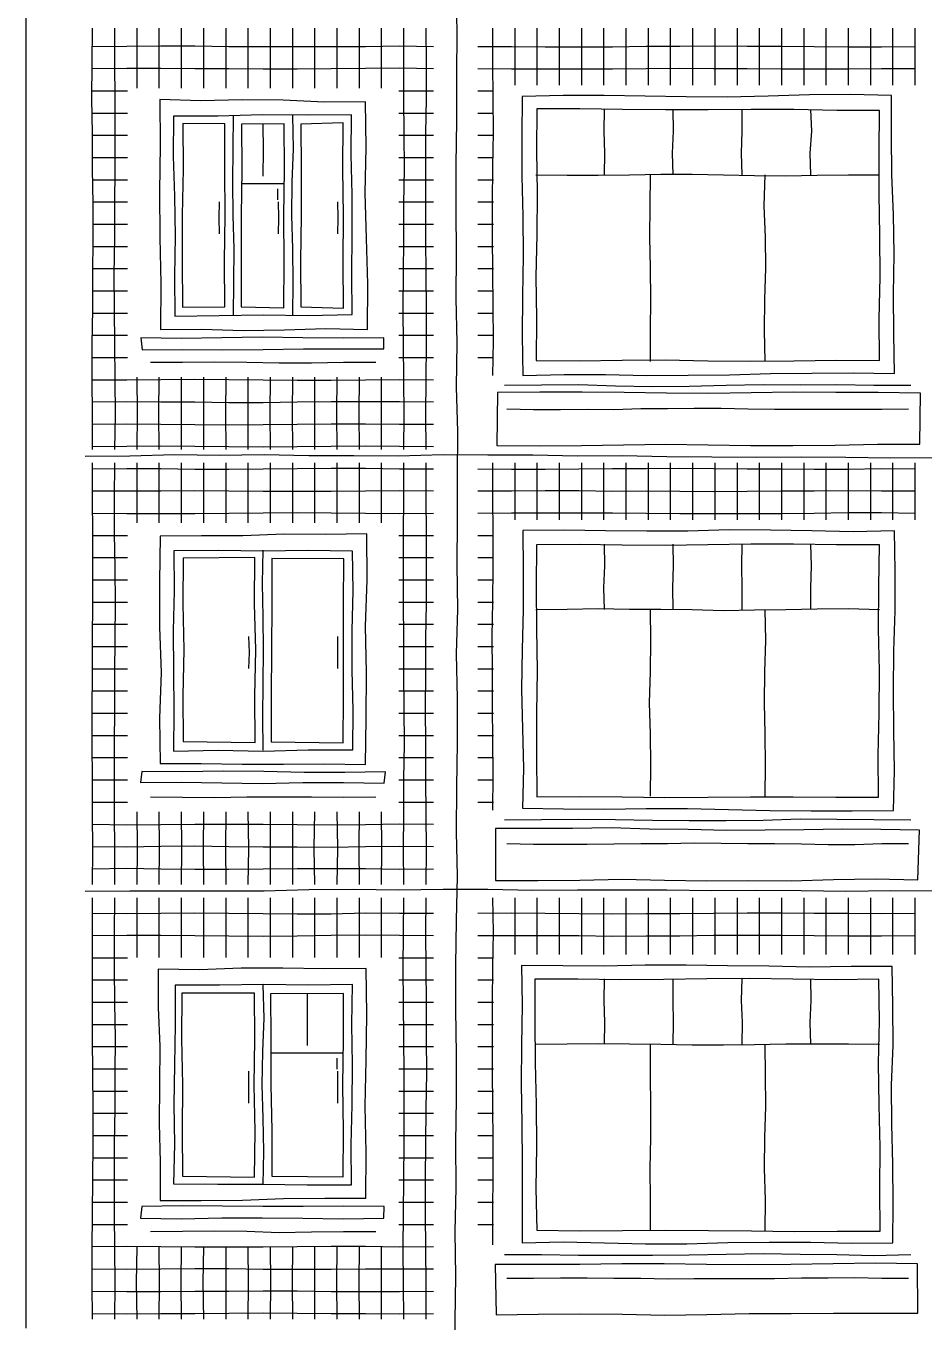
# Model space of a CAD drawing. Header units: millimetres. Extents: x 0 to 345, y 0 to 655.
# Drawn here: x 180 to 240.6, y 413.9 to 501.4 of the extents above; entities that cross this region are included whole.
import ezdxf

# ---------------------------------------------------------------- set-up
doc = ezdxf.new("R2010")
doc.units = ezdxf.units.MM
for name, color, linetype, true_color in [('01_KARKAS', 1, 'Continuous', 0xd62728), ('02_PROYOMY', 5, 'Continuous', 0x1f5fd6), ('03_BALKONY', 3, 'Continuous', 0x2ca02c), ('04_KLADKA', 32, 'Continuous', 0x8c5a2b)]:
    doc.layers.add(name, color=color, linetype=linetype, true_color=true_color)

msp = doc.modelspace()

# ---------------------------------------------------------------- linework, layer by layer
at = {"layer": '01_KARKAS'}
for points in [[(180, 504.057), (180, 501.038), (180, 498.019), (180, 495), (180, 491.981), (180, 488.962), (180, 485.943), (180, 482.925), (180, 479.906), (180, 476.887), (180, 473.868), (180, 470.849), (180, 467.83), (180, 464.811), (180, 461.792), (180, 458.774), (180, 455.755), (180, 452.736), (180, 449.717), (180, 446.698), (180, 443.679), (180, 440.66), (180, 437.642), (180, 434.623), (180, 431.604), (180, 428.585), (180, 425.566), (180, 422.547), (180, 419.528), (180, 416.509), (180, 413.491)], [(209.017, 411), (208.955, 414), (209.017, 417), (208.967, 420), (209.035, 423), (209.011, 426), (209.062, 429), (209.062, 432), (209.007, 435), (209.005, 438), (209.058, 441), (209.11, 444), (209.044, 447), (209.063, 450), (209.119, 453), (209.127, 456), (209.052, 459), (209.137, 462), (209.101, 465), (209.115, 468), (209.125, 471), (209.135, 474), (209.044, 477), (209.088, 480), (209.035, 483), (209.052, 486), (209.035, 489), (209.028, 492), (209.08, 495), (209.081, 498), (209.098, 501), (209.02, 504)], [(184, 472.333), (187.019, 472.374), (190.038, 472.447), (193.058, 472.408), (196.077, 472.451), (199.096, 472.398), (202.115, 472.385), (205.135, 472.373), (208.154, 472.447), (211.173, 472.434), (214.192, 472.431), (217.212, 472.372), (220.231, 472.383), (223.25, 472.329), (226.269, 472.289), (229.288, 472.283), (232.308, 472.298), (235.327, 472.28), (238.346, 472.223), (241.365, 472.256)], [(184, 443), (187.019, 443.001), (190.038, 443.004), (193.058, 443.009), (196.077, 443.001), (199.096, 443.092), (202.115, 443.118), (205.135, 443.083), (208.154, 443.115), (211.173, 443.129), (214.192, 443.047), (217.212, 443.077), (220.231, 443.089), (223.25, 443.089), (226.269, 443.034), (229.288, 443.051), (232.308, 443.026), (235.327, 442.983), (238.346, 443.032), (241.365, 443.02)]]:
    msp.add_lwpolyline(points, dxfattribs=at)
at = {"layer": '02_PROYOMY'}
for points in [[(189.036, 496.408), (189.068, 493.306), (189.018, 490.203), (189.043, 487.101), (189.112, 483.998), (189.075, 480.896)], [(202.91, 496.248), (200.135, 496.241), (197.361, 496.366), (194.586, 496.387), (191.81, 496.325), (189.036, 496.408)], [(203.035, 480.893), (203.078, 483.964), (202.971, 487.035), (202.885, 490.105), (202.956, 493.177), (202.91, 496.248)], [(189.951, 495.295), (189.925, 492.596), (190.015, 489.898), (190.066, 487.199), (190.016, 484.5), (190.051, 481.801)], [(201.969, 495.388), (198.965, 495.355), (195.96, 495.381), (192.956, 495.286), (189.951, 495.295)], [(194, 481.833), (194.02, 484.083), (194.045, 486.333), (193.982, 488.583), (193.95, 490.833), (193.974, 493.083), (194, 495.333)], [(198, 481.833), (198.029, 484.083), (198.008, 486.333), (197.946, 488.583), (197.958, 490.833), (198.06, 493.083), (198, 495.333)], [(202.022, 481.909), (201.98, 484.604), (202.011, 487.3), (202.019, 489.996), (201.934, 492.692), (201.969, 495.388)], [(190.577, 494.804), (190.6, 491.703), (190.551, 488.603), (190.552, 485.502), (190.569, 482.402)], [(193.416, 494.767), (190.577, 494.804)], [(193.424, 482.42), (193.396, 485.506), (193.446, 488.593), (193.414, 491.68), (193.416, 494.767)], [(194.534, 494.759), (194.557, 491.676), (194.513, 488.594), (194.526, 485.512), (194.521, 482.43)], [(197.42, 494.765), (194.534, 494.759)], [(196, 491.243), (196.035, 492.988), (196, 494.733)], [(197.408, 482.35), (197.419, 485.454), (197.409, 488.558), (197.455, 491.661), (197.42, 494.765)], [(198.548, 494.756), (198.579, 491.67), (198.564, 488.584), (198.524, 485.498), (198.55, 482.412)], [(201.395, 494.841), (198.548, 494.756)], [(201.432, 482.326), (201.41, 485.455), (201.433, 488.583), (201.38, 491.712), (201.395, 494.841)], [(194.6, 490.743), (197.4, 490.743)], [(197, 489.643), (197, 490.393)], [(193.05, 487.343), (193.042, 488.428), (193.05, 489.513)], [(197.05, 487.343), (197.073, 488.428), (197.05, 489.513)], [(201.05, 487.343), (201.063, 488.428), (201.05, 489.513)], [(190.569, 482.402), (193.424, 482.42)], [(194.521, 482.43), (197.408, 482.35)], [(198.55, 482.412), (201.432, 482.326)], [(190.051, 481.801), (193.044, 481.847), (196.036, 481.886), (199.03, 481.836), (202.022, 481.909)], [(204.157, 480.331), (201.424, 480.315), (198.69, 480.334), (195.957, 480.376), (193.224, 480.327), (190.491, 480.295), (187.757, 480.339)], [(187.757, 480.339), (187.839, 479.529)], [(189.075, 480.896), (191.867, 480.909), (194.659, 480.824), (197.451, 480.87), (200.243, 480.967), (203.035, 480.893)], [(204.157, 479.586), (204.157, 480.331)], [(187.839, 479.529), (190.559, 479.553), (193.279, 479.521), (195.998, 479.533), (198.718, 479.58), (201.438, 479.593), (204.157, 479.586)], [(188.4, 478.683), (190.571, 478.679), (192.743, 478.711), (194.914, 478.685), (197.086, 478.653), (199.257, 478.646), (201.429, 478.697), (203.6, 478.683)], [(202.993, 467.094), (200.205, 467.069), (197.417, 467.088), (194.63, 466.974), (191.842, 466.969), (189.054, 466.945)], [(202.911, 451.531), (202.965, 454.644), (202.983, 457.756), (202.921, 460.869), (203.026, 463.981), (202.993, 467.094)], [(189.054, 466.945), (189.003, 463.875), (189.016, 460.805), (189.127, 457.735), (189.022, 454.664), (189.055, 451.594)], [(189.977, 465.959), (189.994, 463.253), (189.926, 460.547), (189.957, 457.84), (189.988, 455.134), (189.955, 452.428)], [(202.025, 465.944), (199.013, 465.971), (196.001, 465.933), (192.989, 465.986), (189.977, 465.959)], [(190.607, 465.463), (190.579, 462.372), (190.644, 459.281), (190.579, 456.19), (190.609, 453.099)], [(195.447, 465.505), (190.607, 465.463)], [(195.465, 453.03), (195.443, 456.149), (195.501, 459.268), (195.427, 462.386), (195.447, 465.505)], [(196, 452.5), (195.975, 454.75), (196.003, 457), (196.035, 459.25), (196.013, 461.5), (195.964, 463.75), (196, 466)], [(196.6, 465.441), (196.591, 462.349), (196.577, 459.257), (196.552, 456.165), (196.551, 453.073)], [(201.448, 465.414), (196.6, 465.441)], [(201.401, 452.999), (201.429, 456.103), (201.416, 459.207), (201.419, 462.311), (201.448, 465.414)], [(202.058, 452.523), (202.09, 455.207), (202.017, 457.891), (202.009, 460.576), (202.071, 463.26), (202.025, 465.944)], [(195.05, 458.01), (195.082, 459.095), (195.05, 460.18)], [(201.05, 458.01), (201.047, 459.095), (201.05, 460.18)], [(190.609, 453.099), (195.465, 453.03)], [(189.955, 452.428), (192.98, 452.495), (196.007, 452.43), (199.032, 452.529), (202.058, 452.523)], [(196.551, 453.073), (201.401, 452.999)], [(189.055, 451.594), (191.827, 451.612), (194.598, 451.554), (197.369, 451.556), (200.14, 451.592), (202.911, 451.531)], [(187.822, 451.056), (187.731, 450.314)], [(204.261, 451.039), (201.521, 451.008), (198.781, 451.007), (196.041, 451.072), (193.302, 451.097), (190.562, 451.045), (187.822, 451.056)], [(204.17, 450.273), (204.261, 451.039)], [(187.731, 450.314), (190.471, 450.34), (193.21, 450.29), (195.95, 450.26), (198.69, 450.314), (201.43, 450.325), (204.17, 450.273)], [(188.4, 449.35), (190.571, 449.329), (192.743, 449.311), (194.914, 449.357), (197.086, 449.366), (199.257, 449.353), (201.429, 449.323), (203.6, 449.35)], [(202.966, 437.776), (200.155, 437.742), (197.344, 437.803), (194.533, 437.794), (191.722, 437.682), (188.911, 437.734)], [(188.911, 437.734), (188.915, 435.13), (189.03, 432.526), (189.015, 429.921), (188.981, 427.316), (189.051, 424.712), (189.056, 422.108)], [(202.944, 422.276), (202.962, 425.376), (202.895, 428.476), (202.947, 431.576), (203.001, 434.676), (202.966, 437.776)], [(190.075, 436.645), (190.072, 433.963), (190.021, 431.28), (189.969, 428.598), (190.014, 425.915), (189.95, 423.233)], [(202.023, 436.687), (199.036, 436.64), (196.049, 436.686), (193.062, 436.639), (190.075, 436.645)], [(196, 423.167), (196.055, 425.417), (196.005, 427.667), (195.938, 429.917), (195.99, 432.167), (196.064, 434.417), (196, 436.667)], [(201.973, 423.178), (201.955, 425.88), (202.006, 428.581), (202.025, 431.283), (201.989, 433.985), (202.023, 436.687)], [(190.512, 436.112), (190.492, 433.021), (190.574, 429.93), (190.533, 426.839), (190.568, 423.748)], [(195.415, 436.113), (190.512, 436.112)], [(195.425, 423.688), (195.459, 426.794), (195.395, 429.9), (195.443, 433.007), (195.415, 436.113)], [(201.421, 436.084), (196.496, 436.072)], [(196.496, 436.072), (196.514, 432.994), (196.531, 429.915), (196.591, 426.837), (196.583, 423.759)], [(199, 432.577), (199.003, 434.322), (199, 436.067)], [(201.4, 423.722), (201.434, 426.813), (201.372, 429.903), (201.425, 432.994), (201.421, 436.084)], [(196.6, 432.077), (199, 432.08), (201.4, 432.077)], [(201, 430.977), (201, 431.727)], [(195.05, 428.677), (195.036, 429.762), (195.05, 430.847)], [(201.05, 428.677), (201.044, 429.762), (201.05, 430.847)], [(190.568, 423.748), (195.425, 423.688)], [(196.583, 423.759), (201.4, 423.722)], [(189.95, 423.233), (192.956, 423.218), (195.962, 423.215), (198.967, 423.172), (201.973, 423.178)], [(187.811, 421.713), (187.738, 420.917)], [(204.161, 421.714), (201.436, 421.729), (198.711, 421.702), (195.986, 421.702), (193.261, 421.724), (190.536, 421.747), (187.811, 421.713)], [(189.056, 422.108), (191.834, 422.124), (194.612, 422.148), (197.388, 422.26), (200.166, 422.275), (202.944, 422.276)], [(204.145, 420.932), (204.161, 421.714)], [(187.738, 420.917), (190.472, 420.88), (193.207, 420.934), (195.941, 420.939), (198.676, 420.916), (201.41, 420.887), (204.145, 420.932)], [(188.4, 420.017), (190.571, 420.041), (192.743, 420.057), (194.914, 420.041), (197.086, 419.963), (199.257, 420.003), (201.429, 420.019), (203.6, 420.017)]]:
    msp.add_lwpolyline(points, dxfattribs=at)
at = {"layer": '03_BALKONY'}
for points in [[(213.473, 496.614), (213.46, 493.925), (213.452, 491.236), (213.527, 488.547), (213.538, 485.858), (213.494, 483.169), (213.475, 480.48), (213.528, 477.791)], [(238.399, 496.677), (235.629, 496.742), (232.859, 496.722), (230.09, 496.628), (227.321, 496.572), (224.551, 496.598), (221.781, 496.646), (219.012, 496.687), (216.242, 496.672), (213.473, 496.614)], [(238.607, 477.929), (238.552, 480.607), (238.539, 483.286), (238.588, 485.965), (238.531, 488.643), (238.418, 491.32), (238.403, 493.999), (238.399, 496.677)], [(214.48, 495.79), (214.442, 492.957), (214.504, 490.124), (214.475, 487.291), (214.402, 484.459), (214.438, 481.626), (214.435, 478.793)], [(237.601, 495.676), (234.711, 495.671), (231.821, 495.747), (228.931, 495.735), (226.041, 495.725), (223.15, 495.723), (220.26, 495.736), (217.37, 495.793), (214.48, 495.79)], [(219.04, 491.333), (219.07, 492.8), (219.005, 494.267), (219.04, 495.733)], [(223.68, 491.333), (223.629, 492.8), (223.699, 494.267), (223.68, 495.733)], [(228.32, 491.333), (228.283, 492.8), (228.335, 494.267), (228.32, 495.733)], [(232.96, 491.333), (232.924, 492.8), (233.018, 494.267), (232.96, 495.733)], [(237.592, 478.798), (237.568, 481.611), (237.637, 484.424), (237.609, 487.237), (237.574, 490.05), (237.578, 492.863), (237.601, 495.676)], [(214.4, 491.333), (216.509, 491.31), (218.618, 491.303), (220.727, 491.327), (222.836, 491.374), (224.945, 491.38), (227.055, 491.324), (229.164, 491.289), (231.273, 491.272), (233.382, 491.303), (235.491, 491.32), (237.6, 491.333)], [(222.133, 478.733), (222.129, 480.833), (222.164, 482.933), (222.138, 485.033), (222.098, 487.133), (222.115, 489.233), (222.133, 491.333)], [(229.867, 478.733), (229.829, 480.833), (229.844, 482.933), (229.915, 485.033), (229.909, 487.133), (229.805, 489.233), (229.867, 491.333)], [(214.435, 478.793), (217.33, 478.784), (220.225, 478.821), (223.119, 478.836), (226.014, 478.774), (228.908, 478.755), (231.803, 478.779), (234.697, 478.833), (237.592, 478.798)], [(213.528, 477.791), (216.314, 477.853), (219.101, 477.859), (221.888, 477.798), (224.674, 477.818), (227.461, 477.838), (230.247, 477.93), (233.034, 477.953), (235.82, 477.966), (238.607, 477.929)], [(212.3, 477.133), (214.791, 477.154), (217.282, 477.173), (219.773, 477.098), (222.264, 477.056), (224.755, 477.077), (227.245, 477.125), (229.736, 477.181), (232.227, 477.167), (234.718, 477.176), (237.209, 477.145), (239.7, 477.133)], [(211.812, 476.63), (211.767, 473.058)], [(240.346, 476.603), (237.493, 476.647), (234.639, 476.642), (231.786, 476.672), (228.932, 476.623), (226.079, 476.564), (223.225, 476.593), (220.372, 476.63), (217.519, 476.667), (214.665, 476.664), (211.812, 476.63)], [(240.307, 473.147), (240.346, 476.603)], [(212.45, 475.533), (214.257, 475.49), (216.063, 475.498), (217.87, 475.514), (219.677, 475.501), (221.483, 475.56), (223.29, 475.571), (225.097, 475.588), (226.903, 475.574), (228.71, 475.538), (230.517, 475.512), (232.323, 475.512), (234.13, 475.514), (235.937, 475.509), (237.743, 475.525), (239.55, 475.533)], [(211.767, 473.058), (214.621, 473.045), (217.475, 473.069), (220.329, 473.109), (223.183, 473.155), (226.037, 473.118), (228.891, 473.072), (231.745, 473.062), (234.599, 473.081), (237.453, 473.154), (240.307, 473.147)], [(213.528, 467.331), (213.542, 464.655), (213.559, 461.979), (213.491, 459.303), (213.443, 456.627), (213.505, 453.951), (213.573, 451.275), (213.496, 448.599)], [(238.595, 467.305), (235.809, 467.247), (233.024, 467.304), (230.239, 467.353), (227.454, 467.377), (224.668, 467.281), (221.883, 467.28), (219.098, 467.3), (216.313, 467.341), (213.528, 467.331)], [(238.54, 448.424), (238.593, 451.121), (238.562, 453.818), (238.537, 456.516), (238.564, 459.213), (238.64, 461.91), (238.65, 464.607), (238.595, 467.305)], [(214.439, 466.371), (214.431, 463.536), (214.459, 460.7), (214.488, 457.864), (214.447, 455.028), (214.451, 452.193), (214.477, 449.357)], [(237.585, 466.365), (234.692, 466.365), (231.798, 466.395), (228.905, 466.4), (226.012, 466.351), (223.119, 466.32), (220.226, 466.345), (217.333, 466.379), (214.439, 466.371)], [(219.04, 462), (218.988, 463.467), (219.069, 464.933), (219.04, 466.4)], [(223.68, 462), (223.644, 463.467), (223.684, 464.933), (223.68, 466.4)], [(228.32, 462), (228.331, 463.467), (228.308, 464.933), (228.32, 466.4)], [(232.96, 462), (232.957, 463.467), (232.995, 464.933), (232.96, 466.4)], [(237.52, 449.329), (237.496, 452.168), (237.558, 455.007), (237.598, 457.847), (237.531, 460.687), (237.54, 463.526), (237.585, 466.365)], [(214.4, 462), (216.509, 462.03), (218.618, 462.062), (220.727, 462.026), (222.836, 462.017), (224.945, 461.991), (227.055, 461.934), (229.164, 461.965), (231.273, 461.999), (233.382, 462.042), (235.491, 462.061), (237.6, 462)], [(222.133, 449.4), (222.173, 451.5), (222.142, 453.6), (222.078, 455.7), (222.137, 457.8), (222.168, 459.9), (222.133, 462)], [(229.867, 449.4), (229.907, 451.5), (229.869, 453.6), (229.836, 455.7), (229.854, 457.8), (229.928, 459.9), (229.867, 462)], [(214.477, 449.357), (217.358, 449.385), (220.238, 449.348), (223.118, 449.311), (225.999, 449.325), (228.879, 449.347), (231.76, 449.364), (234.64, 449.339), (237.52, 449.329)], [(212.3, 447.8), (214.791, 447.824), (217.282, 447.848), (219.773, 447.819), (222.264, 447.771), (224.755, 447.766), (227.245, 447.749), (229.736, 447.789), (232.227, 447.862), (234.718, 447.854), (237.209, 447.828), (239.7, 447.8)], [(213.496, 448.599), (216.278, 448.548), (219.061, 448.534), (221.844, 448.563), (224.627, 448.567), (227.409, 448.496), (230.191, 448.427), (232.974, 448.42), (235.757, 448.415), (238.54, 448.424)], [(240.292, 447.107), (237.69, 447.16), (235.088, 447.162), (232.486, 447.124), (229.884, 447.096), (227.282, 447.092), (224.681, 447.155), (222.079, 447.182), (219.478, 447.262), (216.875, 447.219), (214.274, 447.224), (211.672, 447.222)], [(211.672, 447.222), (211.683, 443.712)], [(240.182, 443.744), (240.292, 447.107)], [(212.45, 446.2), (214.257, 446.161), (216.063, 446.172), (217.87, 446.157), (219.677, 446.173), (221.483, 446.206), (223.29, 446.21), (225.097, 446.248), (226.903, 446.229), (228.71, 446.214), (230.517, 446.215), (232.323, 446.193), (234.13, 446.149), (235.937, 446.149), (237.743, 446.201), (239.55, 446.2)], [(211.683, 443.712), (214.533, 443.7), (217.383, 443.739), (220.233, 443.793), (223.082, 443.724), (225.932, 443.689), (228.782, 443.698), (231.632, 443.696), (234.482, 443.771), (237.332, 443.811), (240.182, 443.744)], [(213.44, 437.976), (213.483, 435.303), (213.431, 432.629), (213.413, 429.955), (213.46, 427.282), (213.49, 424.608), (213.474, 421.935), (213.474, 419.261)], [(238.45, 437.906), (235.671, 437.897), (232.892, 437.871), (230.113, 437.93), (227.334, 437.955), (224.556, 437.985), (221.777, 437.993), (218.998, 437.932), (216.219, 437.94), (213.44, 437.976)], [(238.485, 419.247), (238.507, 421.913), (238.484, 424.578), (238.415, 427.244), (238.402, 429.909), (238.503, 432.575), (238.493, 435.241), (238.45, 437.906)], [(214.346, 437.045), (214.328, 434.222), (214.351, 431.399), (214.425, 428.577), (214.44, 425.754), (214.403, 422.931), (214.471, 420.108)], [(237.542, 437.05), (234.643, 437.012), (231.743, 437.061), (228.843, 437.106), (225.944, 437.069), (223.044, 437.031), (220.145, 437.001), (217.245, 437.059), (214.346, 437.045)], [(219.04, 432.667), (219.048, 434.133), (219.008, 435.6), (219.04, 437.067)], [(223.68, 432.667), (223.696, 434.133), (223.66, 435.6), (223.68, 437.067)], [(228.32, 432.667), (228.352, 434.133), (228.286, 435.6), (228.32, 437.067)], [(232.96, 432.667), (232.904, 434.133), (232.982, 435.6), (232.96, 437.067)], [(237.631, 420.046), (237.619, 422.88), (237.646, 425.714), (237.576, 428.548), (237.523, 431.382), (237.593, 434.216), (237.542, 437.05)], [(214.4, 432.667), (216.509, 432.679), (218.618, 432.717), (220.727, 432.686), (222.836, 432.668), (224.945, 432.624), (227.055, 432.613), (229.164, 432.632), (231.273, 432.691), (233.382, 432.693), (235.491, 432.692), (237.6, 432.667)], [(222.133, 420.067), (222.129, 422.167), (222.11, 424.267), (222.158, 426.367), (222.162, 428.467), (222.139, 430.567), (222.133, 432.667)], [(229.867, 420.067), (229.901, 422.167), (229.83, 424.267), (229.847, 426.367), (229.923, 428.467), (229.903, 430.567), (229.867, 432.667)], [(214.471, 420.108), (217.366, 420.063), (220.261, 420.09), (223.156, 420.111), (226.051, 420.096), (228.946, 420.059), (231.841, 420.025), (234.736, 420.044), (237.631, 420.046)], [(213.474, 419.261), (216.253, 419.32), (219.032, 419.269), (221.811, 419.189), (224.59, 419.2), (227.369, 419.283), (230.148, 419.303), (232.927, 419.309), (235.706, 419.234), (238.485, 419.247)], [(212.3, 418.467), (214.791, 418.462), (217.282, 418.423), (219.773, 418.422), (222.264, 418.418), (224.755, 418.448), (227.245, 418.487), (229.736, 418.532), (232.227, 418.485), (234.718, 418.461), (237.209, 418.396), (239.7, 418.467)], [(240.159, 417.836), (237.31, 417.876), (234.461, 417.832), (231.612, 417.792), (228.763, 417.78), (225.914, 417.797), (223.065, 417.841), (220.215, 417.838), (217.367, 417.806), (214.517, 417.796), (211.668, 417.787)], [(211.668, 417.787), (211.726, 414.403)], [(240.17, 414.51), (240.159, 417.836)], [(212.45, 416.867), (214.257, 416.88), (216.063, 416.886), (217.87, 416.904), (219.677, 416.877), (221.483, 416.864), (223.29, 416.832), (225.097, 416.841), (226.903, 416.842), (228.71, 416.862), (230.517, 416.849), (232.323, 416.891), (234.13, 416.895), (235.937, 416.92), (237.743, 416.877), (239.55, 416.867)], [(211.726, 414.403), (214.57, 414.446), (217.414, 414.468), (220.259, 414.433), (223.104, 414.384), (225.948, 414.43), (228.792, 414.48), (231.636, 414.499), (234.481, 414.515), (237.325, 414.512), (240.17, 414.51)]]:
    msp.add_lwpolyline(points, dxfattribs=at)
at = {"layer": '04_KLADKA'}
for points in [[(184.5, 472.783), (184.485, 475.153), (184.475, 477.522), (184.477, 479.892), (184.509, 482.261), (184.508, 484.631), (184.538, 487), (184.533, 489.369), (184.497, 491.739), (184.482, 494.108), (184.456, 496.478), (184.464, 498.847), (184.5, 501.217)], [(186, 472.783), (186.04, 475.153), (186.014, 477.522), (186.002, 479.892), (185.968, 482.261), (185.956, 484.631), (185.993, 487), (185.999, 489.369), (186.021, 491.739), (186.029, 494.108), (186.012, 496.478), (186.001, 498.847), (186, 501.217)], [(187.5, 497.183), (187.5, 501.217)], [(189, 497.183), (189, 501.217)], [(190.5, 497.183), (190.5, 501.217)], [(192, 497.183), (192, 501.217)], [(193.5, 497.183), (193.5, 501.217)], [(195, 497.183), (195, 501.217)], [(196.5, 497.183), (196.5, 501.217)], [(198, 497.183), (198, 501.217)], [(199.5, 497.183), (199.5, 501.217)], [(201, 497.183), (201, 501.217)], [(202.5, 497.183), (202.5, 501.217)], [(204, 497.183), (204, 501.217)], [(205.5, 472.783), (205.515, 475.153), (205.496, 477.522), (205.475, 479.892), (205.457, 482.261), (205.475, 484.631), (205.487, 487), (205.504, 489.369), (205.538, 491.739), (205.527, 494.108), (205.491, 496.478), (205.489, 498.847), (205.5, 501.217)], [(207, 472.783), (206.981, 475.153), (207.008, 477.522), (207.023, 479.892), (207.026, 482.261), (206.998, 484.631), (206.979, 487), (206.983, 489.369), (206.983, 491.739), (206.979, 494.108), (207.017, 496.478), (207.016, 498.847), (207, 501.217)], [(211.5, 477.783), (211.539, 480.127), (211.521, 482.47), (211.492, 484.813), (211.485, 487.157), (211.483, 489.5), (211.497, 491.843), (211.539, 494.187), (211.528, 496.53), (211.512, 498.873), (211.5, 501.217)], [(213, 497.383), (213, 501.217)], [(214.5, 497.383), (214.5, 501.217)], [(216, 497.383), (216, 501.217)], [(217.5, 497.383), (217.5, 501.217)], [(219, 497.383), (219, 501.217)], [(220.5, 497.383), (220.5, 501.217)], [(222, 497.383), (222, 501.217)], [(223.5, 497.383), (223.5, 501.217)], [(225, 497.383), (225, 501.217)], [(226.5, 497.383), (226.5, 501.217)], [(228, 497.383), (228, 501.217)], [(229.5, 497.383), (229.5, 501.217)], [(231, 497.383), (231, 501.217)], [(232.5, 497.383), (232.5, 501.217)], [(234, 497.383), (234, 501.217)], [(235.5, 497.383), (235.5, 501.217)], [(237, 497.383), (237, 501.217)], [(238.5, 497.383), (238.5, 501.217)], [(240, 497.383), (240, 501.217)], [(184.5, 500), (186.8, 500.012), (189.1, 500.033), (191.4, 500.027), (193.7, 499.997), (196, 499.989), (198.3, 499.984), (200.6, 499.981), (202.9, 499.996), (205.2, 500.03), (207.5, 500)], [(210.5, 500), (212.769, 499.985), (215.038, 499.967), (217.308, 499.96), (219.577, 499.969), (221.846, 500.003), (224.115, 500.018), (226.385, 500.028), (228.654, 500.02), (230.923, 500.019), (233.192, 499.999), (235.462, 499.976), (237.731, 499.956), (240, 500)], [(184.5, 498.5), (186.8, 498.519), (189.1, 498.527), (191.4, 498.515), (193.7, 498.498), (196, 498.478), (198.3, 498.487), (200.6, 498.503), (202.9, 498.534), (205.2, 498.543), (207.5, 498.5)], [(210.5, 498.5), (212.769, 498.491), (215.038, 498.471), (217.308, 498.487), (219.577, 498.493), (221.846, 498.507), (224.115, 498.537), (226.385, 498.511), (228.654, 498.503), (230.923, 498.472), (233.192, 498.484), (235.462, 498.484), (237.731, 498.499), (240, 498.5)], [(184.5, 497), (186.85, 497)], [(205.15, 497), (207.5, 497)], [(210.5, 497), (211.55, 497)], [(184.5, 495.5), (186.85, 495.5)], [(205.15, 495.5), (207.5, 495.5)], [(210.5, 495.5), (211.55, 495.5)], [(184.5, 494), (186.85, 494)], [(205.15, 494), (207.5, 494)], [(210.5, 494), (211.55, 494)], [(184.5, 492.5), (186.85, 492.5)], [(205.15, 492.5), (207.5, 492.5)], [(210.5, 492.5), (211.55, 492.5)], [(184.5, 491), (186.85, 491)], [(205.15, 491), (207.5, 491)], [(210.5, 491), (211.55, 491)], [(184.5, 489.5), (186.85, 489.5)], [(205.15, 489.5), (207.5, 489.5)], [(210.5, 489.5), (211.55, 489.5)], [(184.5, 488), (186.85, 488)], [(205.15, 488), (207.5, 488)], [(210.5, 488), (211.55, 488)], [(184.5, 486.5), (186.85, 486.5)], [(205.15, 486.5), (207.5, 486.5)], [(210.5, 486.5), (211.55, 486.5)], [(184.5, 485), (186.85, 485)], [(205.15, 485), (207.5, 485)], [(210.5, 485), (211.55, 485)], [(184.5, 483.5), (186.85, 483.5)], [(205.15, 483.5), (207.5, 483.5)], [(210.5, 483.5), (211.55, 483.5)], [(184.5, 482), (186.85, 482)], [(205.15, 482), (207.5, 482)], [(210.5, 482), (211.55, 482)], [(184.5, 480.5), (186.85, 480.5)], [(205.15, 480.5), (207.5, 480.5)], [(210.5, 480.5), (211.55, 480.5)], [(184.5, 479), (186.85, 479)], [(205.15, 479), (207.5, 479)], [(210.5, 479), (211.55, 479)], [(187.5, 472.783), (187.526, 475.233), (187.5, 477.683)], [(189, 472.783), (188.969, 475.233), (189, 477.683)], [(190.5, 472.783), (190.502, 475.233), (190.5, 477.683)], [(192, 472.783), (192.011, 475.233), (192, 477.683)], [(193.5, 472.783), (193.489, 475.233), (193.5, 477.683)], [(195, 472.783), (195.002, 475.233), (195, 477.683)], [(196.5, 472.783), (196.481, 475.233), (196.5, 477.683)], [(198, 472.783), (197.984, 475.233), (198, 477.683)], [(199.5, 472.783), (199.492, 475.233), (199.5, 477.683)], [(201, 472.783), (200.975, 475.233), (201, 477.683)], [(202.5, 472.783), (202.493, 475.233), (202.5, 477.683)], [(204, 472.783), (203.987, 475.233), (204, 477.683)], [(184.5, 477.5), (186.8, 477.501), (189.1, 477.518), (191.4, 477.542), (193.7, 477.518), (196, 477.504), (198.3, 477.467), (200.6, 477.467), (202.9, 477.494), (205.2, 477.52), (207.5, 477.5)], [(184.5, 476), (186.8, 476.022), (189.1, 476.02), (191.4, 476.001), (193.7, 475.965), (196, 475.973), (198.3, 476.009), (200.6, 476.033), (202.9, 476.029), (205.2, 476.027), (207.5, 476)], [(184.5, 474.5), (186.8, 474.528), (189.1, 474.511), (191.4, 474.474), (193.7, 474.458), (196, 474.473), (198.3, 474.513), (200.6, 474.522), (202.9, 474.52), (205.2, 474.505), (207.5, 474.5)], [(184.5, 473), (186.8, 473.028), (189.1, 473.032), (191.4, 473.009), (193.7, 472.988), (196, 472.972), (198.3, 473.006), (200.6, 473.025), (202.9, 473.044), (205.2, 473.013), (207.5, 473)], [(184.5, 443.45), (184.522, 445.819), (184.5, 448.189), (184.494, 450.558), (184.474, 452.928), (184.473, 455.297), (184.488, 457.667), (184.498, 460.036), (184.52, 462.406), (184.523, 464.775), (184.524, 467.144), (184.487, 469.514), (184.5, 471.883)], [(184.5, 471.5), (186.8, 471.515), (189.1, 471.506), (191.4, 471.474), (193.7, 471.46), (196, 471.487), (198.3, 471.511), (200.6, 471.543), (202.9, 471.525), (205.2, 471.491), (207.5, 471.5)], [(186, 443.45), (185.991, 445.819), (185.983, 448.189), (185.982, 450.558), (185.966, 452.928), (185.999, 455.297), (186.004, 457.667), (186.017, 460.036), (186.035, 462.406), (186.017, 464.775), (185.973, 467.144), (185.97, 469.514), (186, 471.883)], [(187.5, 467.85), (187.5, 471.883)], [(189, 467.85), (189, 471.883)], [(190.5, 467.85), (190.5, 471.883)], [(192, 467.85), (192, 471.883)], [(193.5, 467.85), (193.5, 471.883)], [(195, 467.85), (195, 471.883)], [(196.5, 467.85), (196.5, 471.883)], [(198, 467.85), (198, 471.883)], [(199.5, 467.85), (199.5, 471.883)], [(201, 467.85), (201, 471.883)], [(202.5, 467.85), (202.5, 471.883)], [(204, 467.85), (204, 471.883)], [(205.5, 443.45), (205.469, 445.819), (205.504, 448.189), (205.497, 450.558), (205.536, 452.928), (205.519, 455.297), (205.501, 457.667), (205.498, 460.036), (205.482, 462.406), (205.468, 464.775), (205.478, 467.144), (205.501, 469.514), (205.5, 471.883)], [(207, 443.45), (207.037, 445.819), (207.009, 448.189), (206.988, 450.558), (206.971, 452.928), (206.966, 455.297), (206.978, 457.667), (206.987, 460.036), (207.03, 462.406), (207.027, 464.775), (207.033, 467.144), (206.996, 469.514), (207, 471.883)], [(210.5, 471.5), (212.769, 471.472), (215.038, 471.476), (217.308, 471.479), (219.577, 471.505), (221.846, 471.514), (224.115, 471.525), (226.385, 471.51), (228.654, 471.483), (230.923, 471.486), (233.192, 471.46), (235.462, 471.467), (237.731, 471.503), (240, 471.5)], [(211.5, 448.45), (211.518, 450.793), (211.509, 453.137), (211.488, 455.48), (211.478, 457.823), (211.46, 460.167), (211.496, 462.51), (211.525, 464.853), (211.533, 467.197), (211.501, 469.54), (211.5, 471.883)], [(213, 468.05), (213, 471.883)], [(214.5, 468.05), (214.5, 471.883)], [(216, 468.05), (216, 471.883)], [(217.5, 468.05), (217.5, 471.883)], [(219, 468.05), (219, 471.883)], [(220.5, 468.05), (220.5, 471.883)], [(222, 468.05), (222, 471.883)], [(223.5, 468.05), (223.5, 471.883)], [(225, 468.05), (225, 471.883)], [(226.5, 468.05), (226.5, 471.883)], [(228, 468.05), (228, 471.883)], [(229.5, 468.05), (229.5, 471.883)], [(231, 468.05), (231, 471.883)], [(232.5, 468.05), (232.5, 471.883)], [(234, 468.05), (234, 471.883)], [(235.5, 468.05), (235.5, 471.883)], [(237, 468.05), (237, 471.883)], [(238.5, 468.05), (238.5, 471.883)], [(240, 468.05), (240, 471.883)], [(184.5, 470), (186.8, 469.997), (189.1, 470.005), (191.4, 470.029), (193.7, 470.001), (196, 469.986), (198.3, 469.979), (200.6, 469.981), (202.9, 470.008), (205.2, 470.033), (207.5, 470)], [(210.5, 470), (212.769, 470.009), (215.038, 470.023), (217.308, 470.023), (219.577, 469.993), (221.846, 469.995), (224.115, 469.988), (226.385, 469.963), (228.654, 469.985), (230.923, 470.003), (233.192, 470.009), (235.462, 470.032), (237.731, 470.006), (240, 470)], [(184.5, 468.5), (186.8, 468.482), (189.1, 468.478), (191.4, 468.469), (193.7, 468.496), (196, 468.511), (198.3, 468.539), (200.6, 468.52), (202.9, 468.496), (205.2, 468.475), (207.5, 468.5)], [(210.5, 468.5), (212.769, 468.517), (215.038, 468.517), (217.308, 468.531), (219.577, 468.52), (221.846, 468.497), (224.115, 468.469), (226.385, 468.474), (228.654, 468.486), (230.923, 468.482), (233.192, 468.505), (235.462, 468.541), (237.731, 468.535), (240, 468.5)], [(184.5, 467), (186.85, 467)], [(205.15, 467), (207.5, 467)], [(210.5, 467), (211.55, 467)], [(184.5, 465.5), (186.85, 465.5)], [(205.15, 465.5), (207.5, 465.5)], [(210.5, 465.5), (211.55, 465.5)], [(184.5, 464), (186.85, 464)], [(205.15, 464), (207.5, 464)], [(210.5, 464), (211.55, 464)], [(184.5, 462.5), (186.85, 462.5)], [(205.15, 462.5), (207.5, 462.5)], [(210.5, 462.5), (211.55, 462.5)], [(184.5, 461), (186.85, 461)], [(205.15, 461), (207.5, 461)], [(210.5, 461), (211.55, 461)], [(184.5, 459.5), (186.85, 459.5)], [(205.15, 459.5), (207.5, 459.5)], [(210.5, 459.5), (211.55, 459.5)], [(184.5, 458), (186.85, 458)], [(205.15, 458), (207.5, 458)], [(210.5, 458), (211.55, 458)], [(184.5, 456.5), (186.85, 456.5)], [(205.15, 456.5), (207.5, 456.5)], [(210.5, 456.5), (211.55, 456.5)], [(184.5, 455), (186.85, 455)], [(205.15, 455), (207.5, 455)], [(210.5, 455), (211.55, 455)], [(184.5, 453.5), (186.85, 453.5)], [(205.15, 453.5), (207.5, 453.5)], [(210.5, 453.5), (211.55, 453.5)], [(184.5, 452), (186.85, 452)], [(205.15, 452), (207.5, 452)], [(210.5, 452), (211.55, 452)], [(184.5, 450.5), (186.85, 450.5)], [(205.15, 450.5), (207.5, 450.5)], [(210.5, 450.5), (211.55, 450.5)], [(184.5, 449), (186.85, 449)], [(205.15, 449), (207.5, 449)], [(210.5, 449), (211.55, 449)], [(187.5, 443.45), (187.525, 445.9), (187.5, 448.35)], [(189, 443.45), (189.019, 445.9), (189, 448.35)], [(190.5, 443.45), (190.524, 445.9), (190.5, 448.35)], [(192, 443.45), (191.973, 445.9), (192, 448.35)], [(193.5, 443.45), (193.486, 445.9), (193.5, 448.35)], [(195, 443.45), (195.032, 445.9), (195, 448.35)], [(196.5, 443.45), (196.502, 445.9), (196.5, 448.35)], [(198, 443.45), (198.019, 445.9), (198, 448.35)], [(199.5, 443.45), (199.458, 445.9), (199.5, 448.35)], [(201, 443.45), (201.042, 445.9), (201, 448.35)], [(202.5, 443.45), (202.493, 445.9), (202.5, 448.35)], [(204, 443.45), (204.02, 445.9), (204, 448.35)], [(184.5, 447.5), (186.8, 447.474), (189.1, 447.488), (191.4, 447.514), (193.7, 447.513), (196, 447.521), (198.3, 447.491), (200.6, 447.456), (202.9, 447.485), (205.2, 447.526), (207.5, 447.5)], [(184.5, 446), (186.8, 445.984), (189.1, 446.028), (191.4, 446.043), (193.7, 446.013), (196, 445.978), (198.3, 445.971), (200.6, 445.966), (202.9, 446.012), (205.2, 446.017), (207.5, 446)], [(184.5, 444.5), (186.8, 444.533), (189.1, 444.496), (191.4, 444.47), (193.7, 444.48), (196, 444.507), (198.3, 444.519), (200.6, 444.513), (202.9, 444.509), (205.2, 444.477), (207.5, 444.5)], [(184.5, 414.117), (184.463, 416.486), (184.459, 418.856), (184.498, 421.225), (184.513, 423.594), (184.538, 425.964), (184.531, 428.333), (184.503, 430.703), (184.487, 433.072), (184.489, 435.442), (184.484, 437.811), (184.494, 440.181), (184.5, 442.55)], [(186, 414.117), (186.027, 416.486), (186.004, 418.856), (185.969, 421.225), (185.98, 423.594), (185.975, 425.964), (186.017, 428.333), (186.023, 430.703), (186.033, 433.072), (186, 435.442), (185.979, 437.811), (185.98, 440.181), (186, 442.55)], [(187.5, 438.517), (187.5, 442.55)], [(189, 438.517), (189, 442.55)], [(190.5, 438.517), (190.5, 442.55)], [(192, 438.517), (192, 442.55)], [(193.5, 438.517), (193.5, 442.55)], [(195, 438.517), (195, 442.55)], [(196.5, 438.517), (196.5, 442.55)], [(198, 438.517), (198, 442.55)], [(199.5, 438.517), (199.5, 442.55)], [(201, 438.517), (201, 442.55)], [(202.5, 438.517), (202.5, 442.55)], [(204, 438.517), (204, 442.55)], [(205.5, 414.117), (205.473, 416.486), (205.457, 418.856), (205.467, 421.225), (205.504, 423.594), (205.525, 425.964), (205.517, 428.333), (205.521, 430.703), (205.499, 433.072), (205.469, 435.442), (205.463, 437.811), (205.482, 440.181), (205.5, 442.55)], [(207, 414.117), (207.015, 416.486), (206.985, 418.856), (206.965, 421.225), (206.968, 423.594), (206.983, 425.964), (206.994, 428.333), (207.041, 430.703), (207.021, 433.072), (207.027, 435.442), (206.999, 437.811), (206.972, 440.181), (207, 442.55)], [(211.5, 419.117), (211.511, 421.46), (211.519, 423.803), (211.534, 426.147), (211.494, 428.49), (211.478, 430.833), (211.469, 433.177), (211.482, 435.52), (211.51, 437.863), (211.54, 440.207), (211.5, 442.55)], [(213, 438.717), (213, 442.55)], [(214.5, 438.717), (214.5, 442.55)], [(216, 438.717), (216, 442.55)], [(217.5, 438.717), (217.5, 442.55)], [(219, 438.717), (219, 442.55)], [(220.5, 438.717), (220.5, 442.55)], [(222, 438.717), (222, 442.55)], [(223.5, 438.717), (223.5, 442.55)], [(225, 438.717), (225, 442.55)], [(226.5, 438.717), (226.5, 442.55)], [(228, 438.717), (228, 442.55)], [(229.5, 438.717), (229.5, 442.55)], [(231, 438.717), (231, 442.55)], [(232.5, 438.717), (232.5, 442.55)], [(234, 438.717), (234, 442.55)], [(235.5, 438.717), (235.5, 442.55)], [(237, 438.717), (237, 442.55)], [(238.5, 438.717), (238.5, 442.55)], [(240, 438.717), (240, 442.55)], [(184.5, 441.5), (186.8, 441.492), (189.1, 441.51), (191.4, 441.52), (193.7, 441.507), (196, 441.48), (198.3, 441.462), (200.6, 441.467), (202.9, 441.516), (205.2, 441.515), (207.5, 441.5)], [(210.5, 441.5), (212.769, 441.537), (215.038, 441.497), (217.308, 441.482), (219.577, 441.469), (221.846, 441.485), (224.115, 441.472), (226.385, 441.494), (228.654, 441.536), (230.923, 441.52), (233.192, 441.514), (235.462, 441.509), (237.731, 441.473), (240, 441.5)], [(184.5, 440), (186.8, 440.009), (189.1, 440.018), (191.4, 440.008), (193.7, 439.98), (196, 439.963), (198.3, 439.984), (200.6, 440.012), (202.9, 440.038), (205.2, 440.021), (207.5, 440)], [(210.5, 440), (212.769, 440.005), (215.038, 439.993), (217.308, 439.994), (219.577, 439.963), (221.846, 439.986), (224.115, 439.982), (226.385, 440.009), (228.654, 440.027), (230.923, 440.016), (233.192, 440.006), (235.462, 439.981), (237.731, 439.967), (240, 440)], [(184.5, 438.5), (186.85, 438.5)], [(205.15, 438.5), (207.5, 438.5)], [(210.5, 438.5), (211.55, 438.5)], [(184.5, 437), (186.85, 437)], [(205.15, 437), (207.5, 437)], [(210.5, 437), (211.55, 437)], [(184.5, 435.5), (186.85, 435.5)], [(205.15, 435.5), (207.5, 435.5)], [(210.5, 435.5), (211.55, 435.5)], [(184.5, 434), (186.85, 434)], [(205.15, 434), (207.5, 434)], [(210.5, 434), (211.55, 434)], [(184.5, 432.5), (186.85, 432.5)], [(205.15, 432.5), (207.5, 432.5)], [(210.5, 432.5), (211.55, 432.5)], [(184.5, 431), (186.85, 431)], [(205.15, 431), (207.5, 431)], [(210.5, 431), (211.55, 431)], [(184.5, 429.5), (186.85, 429.5)], [(205.15, 429.5), (207.5, 429.5)], [(210.5, 429.5), (211.55, 429.5)], [(184.5, 428), (186.85, 428)], [(205.15, 428), (207.5, 428)], [(210.5, 428), (211.55, 428)], [(184.5, 426.5), (186.85, 426.5)], [(205.15, 426.5), (207.5, 426.5)], [(210.5, 426.5), (211.55, 426.5)], [(184.5, 425), (186.85, 425)], [(205.15, 425), (207.5, 425)], [(210.5, 425), (211.55, 425)], [(184.5, 423.5), (186.85, 423.5)], [(205.15, 423.5), (207.5, 423.5)], [(210.5, 423.5), (211.55, 423.5)], [(184.5, 422), (186.85, 422)], [(205.15, 422), (207.5, 422)], [(210.5, 422), (211.55, 422)], [(184.5, 420.5), (186.85, 420.5)], [(205.15, 420.5), (207.5, 420.5)], [(210.5, 420.5), (211.55, 420.5)], [(184.5, 419), (186.8, 419.022), (189.1, 419.01), (191.4, 418.978), (193.7, 418.987), (196, 418.997), (198.3, 419.007), (200.6, 419.036), (202.9, 419.024), (205.2, 418.985), (207.5, 419)], [(187.5, 414.117), (187.47, 416.567), (187.5, 419.017)], [(189, 414.117), (189.015, 416.567), (189, 419.017)], [(190.5, 414.117), (190.48, 416.567), (190.5, 419.017)], [(192, 414.117), (191.96, 416.567), (192, 419.017)], [(193.5, 414.117), (193.503, 416.567), (193.5, 419.017)], [(195, 414.117), (195.028, 416.567), (195, 419.017)], [(196.5, 414.117), (196.517, 416.567), (196.5, 419.017)], [(198, 414.117), (197.987, 416.567), (198, 419.017)], [(199.5, 414.117), (199.501, 416.567), (199.5, 419.017)], [(201, 414.117), (200.974, 416.567), (201, 419.017)], [(202.5, 414.117), (202.486, 416.567), (202.5, 419.017)], [(204, 414.117), (203.982, 416.567), (204, 419.017)], [(184.5, 417.5), (186.8, 417.472), (189.1, 417.508), (191.4, 417.521), (193.7, 417.524), (196, 417.48), (198.3, 417.486), (200.6, 417.47), (202.9, 417.496), (205.2, 417.512), (207.5, 417.5)], [(184.5, 416), (186.8, 415.971), (189.1, 415.982), (191.4, 416.001), (193.7, 416.007), (196, 416.017), (198.3, 416.027), (200.6, 415.977), (202.9, 415.98), (205.2, 415.968), (207.5, 416)], [(184.5, 414.5), (186.8, 414.461), (189.1, 414.488), (191.4, 414.495), (193.7, 414.52), (196, 414.532), (198.3, 414.519), (200.6, 414.48), (202.9, 414.483), (205.2, 414.474), (207.5, 414.5)]]:
    msp.add_lwpolyline(points, dxfattribs=at)

doc.saveas('drawing.dxf')
